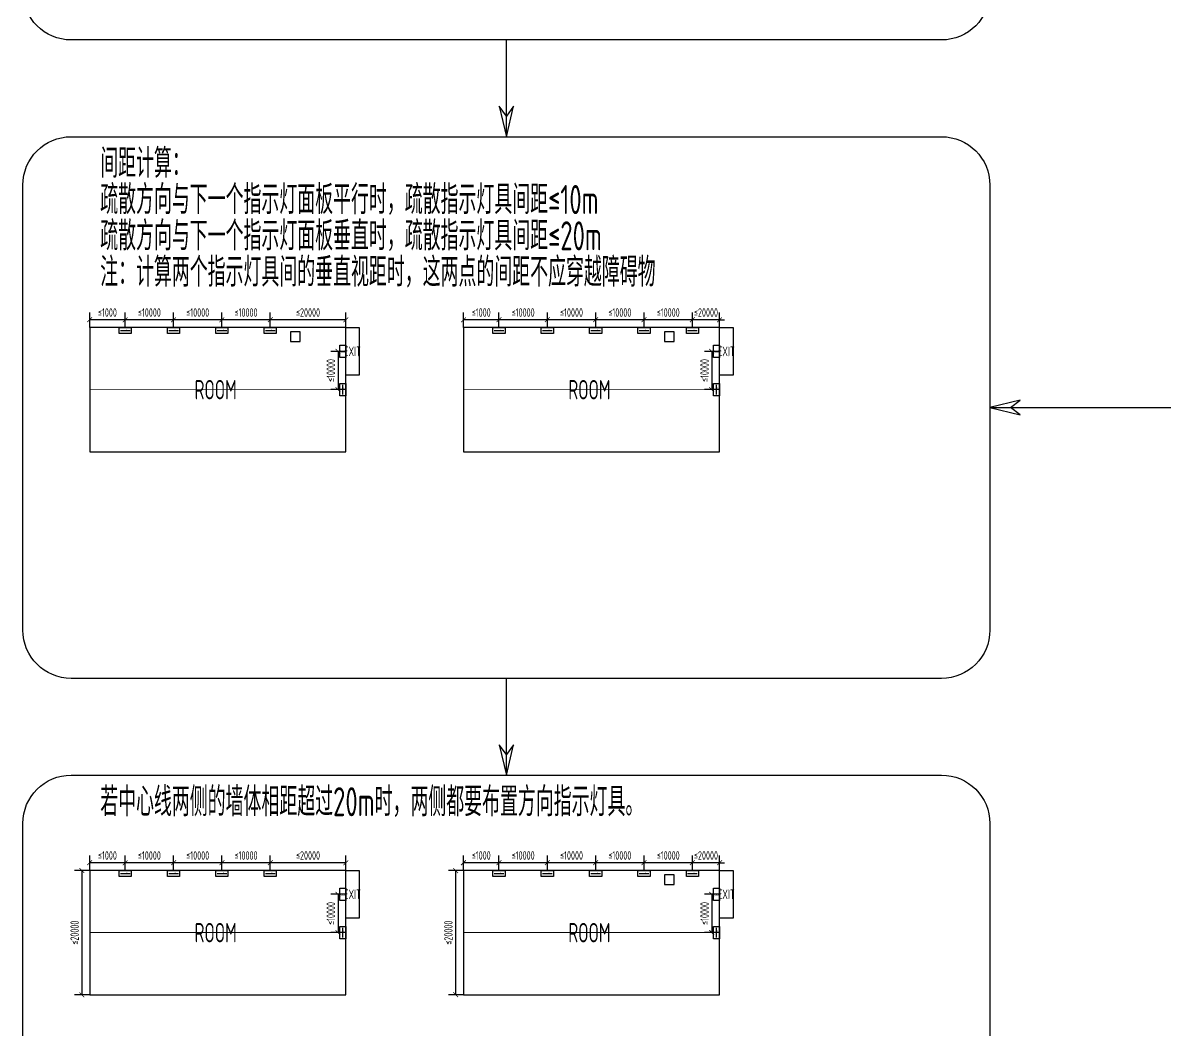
# Model space of a CAD drawing. Header units: millimetres. Extents: x -1582620 to 4754388, y -184455 to 3397362.
# Drawn here: x 2342128 to 2578378, y 1421742 to 1630009 of the extents above; entities that cross this region are included whole.
import ezdxf
from ezdxf.enums import TextEntityAlignment as Align

# ---------------------------------------------------------------- set-up
doc = ezdxf.new("R2010")
doc.units = ezdxf.units.MM
doc.header["$LTSCALE"] = 1000
doc.header["$MEASUREMENT"] = 0
for name, color, linetype in [('E-LITE-LITE', 3, 'Continuous'), ('E-UNIV-DIAG', 2, 'Continuous'), ('E-UNIV-EL', 140, 'Continuous'), ('E-UNIV-NOTE', 6, 'Continuous'), ('房间框线', 30, 'Continuous'), ('门窗框线', 114, 'Continuous'), ('预估主要疏散路径', 82, 'Continuous')]:
    doc.layers.add(name, color=color, linetype=linetype)
doc.layers.add('柱子', color=7, linetype='Continuous', plot=False)
doc.styles.add('TH-STYLE3', font='tssdeng.shx', dxfattribs={"width": 0.65, "bigfont": 'tssdchn.shx'})
doc.dimstyles.new('E-DIMA100', dxfattribs={"dimscale": 100, "dimtxt": 3.5, "dimasz": 2, "dimexe": 3, "dimexo": 0, "dimgap": 1.25, "dimtad": 1, "dimdec": 1, "dimrnd": 1, "dimdsep": 46, "dimtxsty": 'TH-STYLE3', "dimblk1": 'ARCHTICK', "dimblk2": 'ARCHTICK', "dimsah": 1, "dimcen": 0, "dimclrt": 6, "dimadec": 0, "dimazin": 0, "dimtfac": 1, "dimtdec": 1, "dimtix": 1, "dimtmove": 2, "dimatfit": 3, "dimldrblk": 'ARCHTICK', "dimfxl": 1, "dimtolj": 1, "dimarcsym": 0})

# ---------------------------------------------------------------- blocks, each defined once
blk = doc.blocks.new('E-BFEL100')
blk.add_lwpolyline([(-2.5, 1.25), (2.5, 1.25), (2.5, -1.25), (-2.5, -1.25)], close=True)
at = {"layer": 'E-UNIV-EL', "style": 'TH-STYLE3', "width": 0.7}
blk.add_attdef('T', text='', height=1.8, dxfattribs=at).set_placement((0, 0), align=Align.MIDDLE)
blk = doc.blocks.new('E-BFEL200')
blk.add_lwpolyline([(-2.5, 1.25), (2.5, 1.25), (2.5, -1.25), (-2.5, -1.25)], close=True)
at = {"layer": 'E-UNIV-EL'}
blk.add_line((-2, 0), (2, 0), dxfattribs=at)
blk.add_lwpolyline([(0.5, 0, 0.75, 0, 0), (2, 0, 0, 0, 0)], format="xyseb", dxfattribs=at)
blk = doc.blocks.new('_ARCHTICK')
at = {"color": 0, "linetype": 'ByBlock', "const_width": 0.15}
blk.add_lwpolyline([(-0.5, -0.5), (0.5, 0.5)], dxfattribs=at)
blk = doc.blocks.new('*D583')
at = {"layer": 'Defpoints', "color": 0, "transparency": 16777216}
for p in [(2363299, 1568621), (2363299, 1567009, 0), (2373299, 1567009)]:
    blk.add_point(p, dxfattribs=at)
at = {"layer": 'E-UNIV-NOTE', "color": 0, "lineweight": -2, "transparency": 16777216}
for p, q in [((2363299, 1567009), (2363299, 1570121)), ((2373299, 1567009), (2373299, 1570121)), ((2373299, 1568621), (2363299, 1568621))]:
    blk.add_line(p, q, dxfattribs=at)
at = {"layer": 'E-UNIV-NOTE', "color": 0, "lineweight": -2, "transparency": 16777216, "xscale": 1000, "yscale": 1000, "zscale": 1000, "rotation": 180}
blk.add_blockref('_ARCHTICK', (2363299, 1568621), dxfattribs=at)
at = {"layer": 'E-UNIV-NOTE', "color": 0, "lineweight": -2, "transparency": 16777216, "xscale": 1000, "yscale": 1000, "zscale": 1000}
blk.add_blockref('_ARCHTICK', (2373299, 1568621), dxfattribs=at)
at = {"layer": 'E-UNIV-NOTE', "color": 6, "transparency": 16777216, "insert": (2368299, 1570121), "char_height": 1750, "attachment_point": 5, "style": 'TH-STYLE3'}
blk.add_mtext('\\A1;≤10000', dxfattribs=at)
blk = doc.blocks.new('*D584')
at = {"layer": 'Defpoints', "color": 0, "transparency": 16777216}
for p in [(2373299, 1568621), (2373299, 1567009, 0), (2383299, 1567009)]:
    blk.add_point(p, dxfattribs=at)
at = {"layer": 'E-UNIV-NOTE', "color": 0, "lineweight": -2, "transparency": 16777216}
for p, q in [((2373299, 1567009), (2373299, 1570121)), ((2383299, 1567009), (2383299, 1570121)), ((2383299, 1568621), (2373299, 1568621))]:
    blk.add_line(p, q, dxfattribs=at)
at = {"layer": 'E-UNIV-NOTE', "color": 0, "lineweight": -2, "transparency": 16777216, "xscale": 1000, "yscale": 1000, "zscale": 1000, "rotation": 180}
blk.add_blockref('_ARCHTICK', (2373299, 1568621), dxfattribs=at)
at = {"layer": 'E-UNIV-NOTE', "color": 0, "lineweight": -2, "transparency": 16777216, "xscale": 1000, "yscale": 1000, "zscale": 1000}
blk.add_blockref('_ARCHTICK', (2383299, 1568621), dxfattribs=at)
at = {"layer": 'E-UNIV-NOTE', "color": 6, "transparency": 16777216, "insert": (2378299, 1570121), "char_height": 1750, "attachment_point": 5, "style": 'TH-STYLE3'}
blk.add_mtext('\\A1;≤10000', dxfattribs=at)
blk = doc.blocks.new('*D585')
at = {"layer": 'Defpoints', "color": 0, "transparency": 16777216}
for p in [(2383299, 1568621), (2383299, 1567009, 0), (2393299, 1567009)]:
    blk.add_point(p, dxfattribs=at)
at = {"layer": 'E-UNIV-NOTE', "color": 0, "lineweight": -2, "transparency": 16777216}
for p, q in [((2383299, 1567009), (2383299, 1570121)), ((2393299, 1567009), (2393299, 1570121)), ((2393299, 1568621), (2383299, 1568621))]:
    blk.add_line(p, q, dxfattribs=at)
at = {"layer": 'E-UNIV-NOTE', "color": 0, "lineweight": -2, "transparency": 16777216, "xscale": 1000, "yscale": 1000, "zscale": 1000, "rotation": 180}
blk.add_blockref('_ARCHTICK', (2383299, 1568621), dxfattribs=at)
at = {"layer": 'E-UNIV-NOTE', "color": 0, "lineweight": -2, "transparency": 16777216, "xscale": 1000, "yscale": 1000, "zscale": 1000}
blk.add_blockref('_ARCHTICK', (2393299, 1568621), dxfattribs=at)
at = {"layer": 'E-UNIV-NOTE', "color": 6, "transparency": 16777216, "insert": (2388299, 1570121), "char_height": 1750, "attachment_point": 5, "style": 'TH-STYLE3'}
blk.add_mtext('\\A1;≤10000', dxfattribs=at)
blk = doc.blocks.new('*D586')
at = {"layer": 'Defpoints', "color": 0, "transparency": 16777216}
for p in [(2408924, 1562088), (2407312, 1554168), (2408924, 1554168)]:
    blk.add_point(p, dxfattribs=at)
at = {"layer": 'E-UNIV-NOTE', "color": 0, "lineweight": -2, "transparency": 16777216}
for p, q in [((2408924, 1562088), (2405812, 1562088)), ((2407312, 1562088), (2407312, 1554168)), ((2408924, 1554168), (2405812, 1554168))]:
    blk.add_line(p, q, dxfattribs=at)
at = {"layer": 'E-UNIV-NOTE', "color": 0, "lineweight": -2, "transparency": 16777216, "xscale": 1000, "yscale": 1000, "zscale": 1000}
for p, rotation in [((2407312, 1562088), 90), ((2407312, 1554168), 270)]:
    blk.add_blockref('_ARCHTICK', p, dxfattribs=dict(at, rotation=rotation))
at = {"layer": 'E-UNIV-NOTE', "color": 6, "transparency": 16777216, "insert": (2405812, 1558128), "char_height": 1750, "attachment_point": 5, "rotation": 90, "style": 'TH-STYLE3'}
blk.add_mtext('\\A1;≤10000', dxfattribs=at)
blk = doc.blocks.new('*D582')
at = {"layer": 'Defpoints', "color": 0, "transparency": 16777216}
for p in [(2355949, 1568621), (2355949, 1567009), (2363299, 1567009)]:
    blk.add_point(p, dxfattribs=at)
at = {"layer": 'E-UNIV-NOTE', "color": 0, "lineweight": -2, "transparency": 16777216}
for p, q in [((2355949, 1567009), (2355949, 1570121)), ((2363299, 1567009), (2363299, 1570121)), ((2363299, 1568621), (2355949, 1568621))]:
    blk.add_line(p, q, dxfattribs=at)
at = {"layer": 'E-UNIV-NOTE', "color": 0, "lineweight": -2, "transparency": 16777216, "xscale": 1000, "yscale": 1000, "zscale": 1000, "rotation": 180}
blk.add_blockref('_ARCHTICK', (2355949, 1568621), dxfattribs=at)
at = {"layer": 'E-UNIV-NOTE', "color": 0, "lineweight": -2, "transparency": 16777216, "xscale": 1000, "yscale": 1000, "zscale": 1000}
blk.add_blockref('_ARCHTICK', (2363299, 1568621), dxfattribs=at)
at = {"layer": 'E-UNIV-NOTE', "color": 6, "transparency": 16777216, "insert": (2359624, 1570121), "char_height": 1750, "attachment_point": 5, "style": 'TH-STYLE3'}
blk.add_mtext('\\A1;≤1000', dxfattribs=at)
blk = doc.blocks.new('*D587')
at = {"layer": 'Defpoints', "color": 0, "transparency": 16777216}
for p in [(2440602, 1568621), (2440602, 1567009, 0), (2450602, 1567009)]:
    blk.add_point(p, dxfattribs=at)
at = {"layer": 'E-UNIV-NOTE', "color": 0, "lineweight": -2, "transparency": 16777216}
for p, q in [((2440602, 1567009), (2440602, 1570121)), ((2450602, 1567009), (2450602, 1570121)), ((2450602, 1568621), (2440602, 1568621))]:
    blk.add_line(p, q, dxfattribs=at)
at = {"layer": 'E-UNIV-NOTE', "color": 0, "lineweight": -2, "transparency": 16777216, "xscale": 1000, "yscale": 1000, "zscale": 1000, "rotation": 180}
blk.add_blockref('_ARCHTICK', (2440602, 1568621), dxfattribs=at)
at = {"layer": 'E-UNIV-NOTE', "color": 0, "lineweight": -2, "transparency": 16777216, "xscale": 1000, "yscale": 1000, "zscale": 1000}
blk.add_blockref('_ARCHTICK', (2450602, 1568621), dxfattribs=at)
at = {"layer": 'E-UNIV-NOTE', "color": 6, "transparency": 16777216, "insert": (2445602, 1570121), "char_height": 1750, "attachment_point": 5, "style": 'TH-STYLE3'}
blk.add_mtext('\\A1;≤10000', dxfattribs=at)
blk = doc.blocks.new('*D588')
at = {"layer": 'Defpoints', "color": 0, "transparency": 16777216}
for p in [(2450602, 1568621), (2450602, 1567009, 0), (2460602, 1567009)]:
    blk.add_point(p, dxfattribs=at)
at = {"layer": 'E-UNIV-NOTE', "color": 0, "lineweight": -2, "transparency": 16777216}
for p, q in [((2450602, 1567009), (2450602, 1570121)), ((2460602, 1567009), (2460602, 1570121)), ((2460602, 1568621), (2450602, 1568621))]:
    blk.add_line(p, q, dxfattribs=at)
at = {"layer": 'E-UNIV-NOTE', "color": 0, "lineweight": -2, "transparency": 16777216, "xscale": 1000, "yscale": 1000, "zscale": 1000, "rotation": 180}
blk.add_blockref('_ARCHTICK', (2450602, 1568621), dxfattribs=at)
at = {"layer": 'E-UNIV-NOTE', "color": 0, "lineweight": -2, "transparency": 16777216, "xscale": 1000, "yscale": 1000, "zscale": 1000}
blk.add_blockref('_ARCHTICK', (2460602, 1568621), dxfattribs=at)
at = {"layer": 'E-UNIV-NOTE', "color": 6, "transparency": 16777216, "insert": (2455602, 1570121), "char_height": 1750, "attachment_point": 5, "style": 'TH-STYLE3'}
blk.add_mtext('\\A1;≤10000', dxfattribs=at)
blk = doc.blocks.new('*D589')
at = {"layer": 'Defpoints', "color": 0, "transparency": 16777216}
for p in [(2460602, 1568621), (2460602, 1567009, 0), (2470602, 1567009)]:
    blk.add_point(p, dxfattribs=at)
at = {"layer": 'E-UNIV-NOTE', "color": 0, "lineweight": -2, "transparency": 16777216}
for p, q in [((2460602, 1567009), (2460602, 1570121)), ((2470602, 1567009), (2470602, 1570121)), ((2470602, 1568621), (2460602, 1568621))]:
    blk.add_line(p, q, dxfattribs=at)
at = {"layer": 'E-UNIV-NOTE', "color": 0, "lineweight": -2, "transparency": 16777216, "xscale": 1000, "yscale": 1000, "zscale": 1000, "rotation": 180}
blk.add_blockref('_ARCHTICK', (2460602, 1568621), dxfattribs=at)
at = {"layer": 'E-UNIV-NOTE', "color": 0, "lineweight": -2, "transparency": 16777216, "xscale": 1000, "yscale": 1000, "zscale": 1000}
blk.add_blockref('_ARCHTICK', (2470602, 1568621), dxfattribs=at)
at = {"layer": 'E-UNIV-NOTE', "color": 6, "transparency": 16777216, "insert": (2465602, 1570121), "char_height": 1750, "attachment_point": 5, "style": 'TH-STYLE3'}
blk.add_mtext('\\A1;≤10000', dxfattribs=at)
blk = doc.blocks.new('*D590')
at = {"layer": 'Defpoints', "color": 0, "transparency": 16777216}
for p in [(2486227, 1562088), (2484615, 1554168), (2486227, 1554168)]:
    blk.add_point(p, dxfattribs=at)
at = {"layer": 'E-UNIV-NOTE', "color": 0, "lineweight": -2, "transparency": 16777216}
for p, q in [((2486227, 1562088), (2483115, 1562088)), ((2484615, 1562088), (2484615, 1554168)), ((2486227, 1554168), (2483115, 1554168))]:
    blk.add_line(p, q, dxfattribs=at)
at = {"layer": 'E-UNIV-NOTE', "color": 0, "lineweight": -2, "transparency": 16777216, "xscale": 1000, "yscale": 1000, "zscale": 1000}
for p, rotation in [((2484615, 1562088), 90), ((2484615, 1554168), 270)]:
    blk.add_blockref('_ARCHTICK', p, dxfattribs=dict(at, rotation=rotation))
at = {"layer": 'E-UNIV-NOTE', "color": 6, "transparency": 16777216, "insert": (2483115, 1558128), "char_height": 1750, "attachment_point": 5, "rotation": 90, "style": 'TH-STYLE3'}
blk.add_mtext('\\A1;≤10000', dxfattribs=at)
blk = doc.blocks.new('*D591')
at = {"layer": 'Defpoints', "color": 0, "transparency": 16777216}
for p in [(2433251, 1568621), (2433251, 1567009), (2440602, 1567009)]:
    blk.add_point(p, dxfattribs=at)
at = {"layer": 'E-UNIV-NOTE', "color": 0, "lineweight": -2, "transparency": 16777216}
for p, q in [((2433251, 1567009), (2433251, 1570121)), ((2440602, 1567009), (2440602, 1570121)), ((2440602, 1568621), (2433251, 1568621))]:
    blk.add_line(p, q, dxfattribs=at)
at = {"layer": 'E-UNIV-NOTE', "color": 0, "lineweight": -2, "transparency": 16777216, "xscale": 1000, "yscale": 1000, "zscale": 1000, "rotation": 180}
blk.add_blockref('_ARCHTICK', (2433251, 1568621), dxfattribs=at)
at = {"layer": 'E-UNIV-NOTE', "color": 0, "lineweight": -2, "transparency": 16777216, "xscale": 1000, "yscale": 1000, "zscale": 1000}
blk.add_blockref('_ARCHTICK', (2440602, 1568621), dxfattribs=at)
at = {"layer": 'E-UNIV-NOTE', "color": 6, "transparency": 16777216, "insert": (2436926, 1570121), "char_height": 1750, "attachment_point": 5, "style": 'TH-STYLE3'}
blk.add_mtext('\\A1;≤1000', dxfattribs=at)
blk = doc.blocks.new('*D592')
at = {"layer": 'Defpoints', "color": 0, "transparency": 16777216}
for p in [(2470602, 1568621), (2470602, 1567009, 0), (2480602, 1567009)]:
    blk.add_point(p, dxfattribs=at)
at = {"layer": 'E-UNIV-NOTE', "color": 0, "lineweight": -2, "transparency": 16777216}
for p, q in [((2470602, 1567009), (2470602, 1570121)), ((2480602, 1567009), (2480602, 1570121)), ((2480602, 1568621), (2470602, 1568621))]:
    blk.add_line(p, q, dxfattribs=at)
at = {"layer": 'E-UNIV-NOTE', "color": 0, "lineweight": -2, "transparency": 16777216, "xscale": 1000, "yscale": 1000, "zscale": 1000, "rotation": 180}
blk.add_blockref('_ARCHTICK', (2470602, 1568621), dxfattribs=at)
at = {"layer": 'E-UNIV-NOTE', "color": 0, "lineweight": -2, "transparency": 16777216, "xscale": 1000, "yscale": 1000, "zscale": 1000}
blk.add_blockref('_ARCHTICK', (2480602, 1568621), dxfattribs=at)
at = {"layer": 'E-UNIV-NOTE', "color": 6, "transparency": 16777216, "insert": (2475602, 1570121), "char_height": 1750, "attachment_point": 5, "style": 'TH-STYLE3'}
blk.add_mtext('\\A1;≤10000', dxfattribs=at)
blk = doc.blocks.new('*D593')
at = {"layer": 'Defpoints', "color": 0, "transparency": 16777216}
for p in [(2480602, 1568621), (2480602, 1567009, 0), (2486227, 1562088)]:
    blk.add_point(p, dxfattribs=at)
at = {"layer": 'E-UNIV-NOTE', "color": 0, "lineweight": -2, "transparency": 16777216}
for p, q in [((2480602, 1567009), (2480602, 1570121)), ((2486227, 1562088), (2486227, 1570121)), ((2480602, 1568621), (2479602, 1568621)), ((2486227, 1568621), (2480602, 1568621)), ((2486227, 1568621), (2487227, 1568621))]:
    blk.add_line(p, q, dxfattribs=at)
at = {"layer": 'E-UNIV-NOTE', "color": 0, "lineweight": -2, "transparency": 16777216, "xscale": 1000, "yscale": 1000, "zscale": 1000}
blk.add_blockref('_ARCHTICK', (2480602, 1568621), dxfattribs=at)
at = {"layer": 'E-UNIV-NOTE', "color": 0, "lineweight": -2, "transparency": 16777216, "xscale": 1000, "yscale": 1000, "zscale": 1000, "rotation": 180}
blk.add_blockref('_ARCHTICK', (2486227, 1568621), dxfattribs=at)
at = {"layer": 'E-UNIV-NOTE', "color": 6, "transparency": 16777216, "insert": (2483414, 1570121), "char_height": 1750, "attachment_point": 5, "style": 'TH-STYLE3'}
blk.add_mtext('\\A1;≤20000', dxfattribs=at)
blk = doc.blocks.new('*D594')
at = {"layer": 'Defpoints', "color": 0, "transparency": 16777216}
for p in [(2393299, 1568621), (2393299, 1567009, 0), (2408924, 1562088)]:
    blk.add_point(p, dxfattribs=at)
at = {"layer": 'E-UNIV-NOTE', "color": 0, "lineweight": -2, "transparency": 16777216}
for p, q in [((2393299, 1567009), (2393299, 1570121)), ((2408924, 1562088), (2408924, 1570121)), ((2408924, 1568621), (2393299, 1568621))]:
    blk.add_line(p, q, dxfattribs=at)
at = {"layer": 'E-UNIV-NOTE', "color": 0, "lineweight": -2, "transparency": 16777216, "xscale": 1000, "yscale": 1000, "zscale": 1000, "rotation": 180}
blk.add_blockref('_ARCHTICK', (2393299, 1568621), dxfattribs=at)
at = {"layer": 'E-UNIV-NOTE', "color": 0, "lineweight": -2, "transparency": 16777216, "xscale": 1000, "yscale": 1000, "zscale": 1000}
blk.add_blockref('_ARCHTICK', (2408924, 1568621), dxfattribs=at)
at = {"layer": 'E-UNIV-NOTE', "color": 6, "transparency": 16777216, "insert": (2401112, 1570121), "char_height": 1750, "attachment_point": 5, "style": 'TH-STYLE3'}
blk.add_mtext('\\A1;≤20000', dxfattribs=at)
blk = doc.blocks.new('*D606')
at = {"layer": 'Defpoints', "color": 0, "transparency": 16777216}
for p in [(2363299, 1456359), (2363299, 1454746, 0), (2373299, 1454746)]:
    blk.add_point(p, dxfattribs=at)
at = {"layer": 'E-UNIV-NOTE', "color": 0, "lineweight": -2, "transparency": 16777216}
for p, q in [((2363299, 1454746), (2363299, 1457859)), ((2373299, 1454746), (2373299, 1457859)), ((2373299, 1456359), (2363299, 1456359))]:
    blk.add_line(p, q, dxfattribs=at)
at = {"layer": 'E-UNIV-NOTE', "color": 0, "lineweight": -2, "transparency": 16777216, "xscale": 1000, "yscale": 1000, "zscale": 1000, "rotation": 180}
blk.add_blockref('_ARCHTICK', (2363299, 1456359), dxfattribs=at)
at = {"layer": 'E-UNIV-NOTE', "color": 0, "lineweight": -2, "transparency": 16777216, "xscale": 1000, "yscale": 1000, "zscale": 1000}
blk.add_blockref('_ARCHTICK', (2373299, 1456359), dxfattribs=at)
at = {"layer": 'E-UNIV-NOTE', "color": 6, "transparency": 16777216, "insert": (2368299, 1457859), "char_height": 1750, "attachment_point": 5, "style": 'TH-STYLE3'}
blk.add_mtext('\\A1;≤10000', dxfattribs=at)
blk = doc.blocks.new('*D607')
at = {"layer": 'Defpoints', "color": 0, "transparency": 16777216}
for p in [(2373299, 1456359), (2373299, 1454746, 0), (2383299, 1454746)]:
    blk.add_point(p, dxfattribs=at)
at = {"layer": 'E-UNIV-NOTE', "color": 0, "lineweight": -2, "transparency": 16777216}
for p, q in [((2373299, 1454746), (2373299, 1457859)), ((2383299, 1454746), (2383299, 1457859)), ((2383299, 1456359), (2373299, 1456359))]:
    blk.add_line(p, q, dxfattribs=at)
at = {"layer": 'E-UNIV-NOTE', "color": 0, "lineweight": -2, "transparency": 16777216, "xscale": 1000, "yscale": 1000, "zscale": 1000, "rotation": 180}
blk.add_blockref('_ARCHTICK', (2373299, 1456359), dxfattribs=at)
at = {"layer": 'E-UNIV-NOTE', "color": 0, "lineweight": -2, "transparency": 16777216, "xscale": 1000, "yscale": 1000, "zscale": 1000}
blk.add_blockref('_ARCHTICK', (2383299, 1456359), dxfattribs=at)
at = {"layer": 'E-UNIV-NOTE', "color": 6, "transparency": 16777216, "insert": (2378299, 1457859), "char_height": 1750, "attachment_point": 5, "style": 'TH-STYLE3'}
blk.add_mtext('\\A1;≤10000', dxfattribs=at)
blk = doc.blocks.new('*D608')
at = {"layer": 'Defpoints', "color": 0, "transparency": 16777216}
for p in [(2383299, 1456359), (2383299, 1454746, 0), (2393299, 1454746)]:
    blk.add_point(p, dxfattribs=at)
at = {"layer": 'E-UNIV-NOTE', "color": 0, "lineweight": -2, "transparency": 16777216}
for p, q in [((2383299, 1454746), (2383299, 1457859)), ((2393299, 1454746), (2393299, 1457859)), ((2393299, 1456359), (2383299, 1456359))]:
    blk.add_line(p, q, dxfattribs=at)
at = {"layer": 'E-UNIV-NOTE', "color": 0, "lineweight": -2, "transparency": 16777216, "xscale": 1000, "yscale": 1000, "zscale": 1000, "rotation": 180}
blk.add_blockref('_ARCHTICK', (2383299, 1456359), dxfattribs=at)
at = {"layer": 'E-UNIV-NOTE', "color": 0, "lineweight": -2, "transparency": 16777216, "xscale": 1000, "yscale": 1000, "zscale": 1000}
blk.add_blockref('_ARCHTICK', (2393299, 1456359), dxfattribs=at)
at = {"layer": 'E-UNIV-NOTE', "color": 6, "transparency": 16777216, "insert": (2388299, 1457859), "char_height": 1750, "attachment_point": 5, "style": 'TH-STYLE3'}
blk.add_mtext('\\A1;≤10000', dxfattribs=at)
blk = doc.blocks.new('*D609')
at = {"layer": 'Defpoints', "color": 0, "transparency": 16777216}
for p in [(2408924, 1449826), (2407312, 1441905), (2408924, 1441905)]:
    blk.add_point(p, dxfattribs=at)
at = {"layer": 'E-UNIV-NOTE', "color": 0, "lineweight": -2, "transparency": 16777216}
for p, q in [((2408924, 1449826), (2405812, 1449826)), ((2407312, 1449826), (2407312, 1441905)), ((2408924, 1441905), (2405812, 1441905))]:
    blk.add_line(p, q, dxfattribs=at)
at = {"layer": 'E-UNIV-NOTE', "color": 0, "lineweight": -2, "transparency": 16777216, "xscale": 1000, "yscale": 1000, "zscale": 1000}
for p, rotation in [((2407312, 1449826), 90), ((2407312, 1441905), 270)]:
    blk.add_blockref('_ARCHTICK', p, dxfattribs=dict(at, rotation=rotation))
at = {"layer": 'E-UNIV-NOTE', "color": 6, "transparency": 16777216, "insert": (2405812, 1445865), "char_height": 1750, "attachment_point": 5, "rotation": 90, "style": 'TH-STYLE3'}
blk.add_mtext('\\A1;≤10000', dxfattribs=at)
blk = doc.blocks.new('*D610')
at = {"layer": 'Defpoints', "color": 0, "transparency": 16777216}
for p in [(2355949, 1456359), (2355949, 1454746), (2363299, 1454746)]:
    blk.add_point(p, dxfattribs=at)
at = {"layer": 'E-UNIV-NOTE', "color": 0, "lineweight": -2, "transparency": 16777216}
for p, q in [((2355949, 1454746), (2355949, 1457859)), ((2363299, 1454746), (2363299, 1457859)), ((2363299, 1456359), (2355949, 1456359))]:
    blk.add_line(p, q, dxfattribs=at)
at = {"layer": 'E-UNIV-NOTE', "color": 0, "lineweight": -2, "transparency": 16777216, "xscale": 1000, "yscale": 1000, "zscale": 1000, "rotation": 180}
blk.add_blockref('_ARCHTICK', (2355949, 1456359), dxfattribs=at)
at = {"layer": 'E-UNIV-NOTE', "color": 0, "lineweight": -2, "transparency": 16777216, "xscale": 1000, "yscale": 1000, "zscale": 1000}
blk.add_blockref('_ARCHTICK', (2363299, 1456359), dxfattribs=at)
at = {"layer": 'E-UNIV-NOTE', "color": 6, "transparency": 16777216, "insert": (2359624, 1457859), "char_height": 1750, "attachment_point": 5, "style": 'TH-STYLE3'}
blk.add_mtext('\\A1;≤1000', dxfattribs=at)
blk = doc.blocks.new('*D599')
at = {"layer": 'Defpoints', "color": 0, "transparency": 16777216}
for p in [(2440602, 1456359), (2440602, 1454746, 0), (2450602, 1454746)]:
    blk.add_point(p, dxfattribs=at)
at = {"layer": 'E-UNIV-NOTE', "color": 0, "lineweight": -2, "transparency": 16777216}
for p, q in [((2440602, 1454746), (2440602, 1457859)), ((2450602, 1454746), (2450602, 1457859)), ((2450602, 1456359), (2440602, 1456359))]:
    blk.add_line(p, q, dxfattribs=at)
at = {"layer": 'E-UNIV-NOTE', "color": 0, "lineweight": -2, "transparency": 16777216, "xscale": 1000, "yscale": 1000, "zscale": 1000, "rotation": 180}
blk.add_blockref('_ARCHTICK', (2440602, 1456359), dxfattribs=at)
at = {"layer": 'E-UNIV-NOTE', "color": 0, "lineweight": -2, "transparency": 16777216, "xscale": 1000, "yscale": 1000, "zscale": 1000}
blk.add_blockref('_ARCHTICK', (2450602, 1456359), dxfattribs=at)
at = {"layer": 'E-UNIV-NOTE', "color": 6, "transparency": 16777216, "insert": (2445602, 1457859), "char_height": 1750, "attachment_point": 5, "style": 'TH-STYLE3'}
blk.add_mtext('\\A1;≤10000', dxfattribs=at)
blk = doc.blocks.new('*D600')
at = {"layer": 'Defpoints', "color": 0, "transparency": 16777216}
for p in [(2450602, 1456359), (2450602, 1454746, 0), (2460602, 1454746)]:
    blk.add_point(p, dxfattribs=at)
at = {"layer": 'E-UNIV-NOTE', "color": 0, "lineweight": -2, "transparency": 16777216}
for p, q in [((2450602, 1454746), (2450602, 1457859)), ((2460602, 1454746), (2460602, 1457859)), ((2460602, 1456359), (2450602, 1456359))]:
    blk.add_line(p, q, dxfattribs=at)
at = {"layer": 'E-UNIV-NOTE', "color": 0, "lineweight": -2, "transparency": 16777216, "xscale": 1000, "yscale": 1000, "zscale": 1000, "rotation": 180}
blk.add_blockref('_ARCHTICK', (2450602, 1456359), dxfattribs=at)
at = {"layer": 'E-UNIV-NOTE', "color": 0, "lineweight": -2, "transparency": 16777216, "xscale": 1000, "yscale": 1000, "zscale": 1000}
blk.add_blockref('_ARCHTICK', (2460602, 1456359), dxfattribs=at)
at = {"layer": 'E-UNIV-NOTE', "color": 6, "transparency": 16777216, "insert": (2455602, 1457859), "char_height": 1750, "attachment_point": 5, "style": 'TH-STYLE3'}
blk.add_mtext('\\A1;≤10000', dxfattribs=at)
blk = doc.blocks.new('*D601')
at = {"layer": 'Defpoints', "color": 0, "transparency": 16777216}
for p in [(2460602, 1456359), (2460602, 1454746, 0), (2470602, 1454746)]:
    blk.add_point(p, dxfattribs=at)
at = {"layer": 'E-UNIV-NOTE', "color": 0, "lineweight": -2, "transparency": 16777216}
for p, q in [((2460602, 1454746), (2460602, 1457859)), ((2470602, 1454746), (2470602, 1457859)), ((2470602, 1456359), (2460602, 1456359))]:
    blk.add_line(p, q, dxfattribs=at)
at = {"layer": 'E-UNIV-NOTE', "color": 0, "lineweight": -2, "transparency": 16777216, "xscale": 1000, "yscale": 1000, "zscale": 1000, "rotation": 180}
blk.add_blockref('_ARCHTICK', (2460602, 1456359), dxfattribs=at)
at = {"layer": 'E-UNIV-NOTE', "color": 0, "lineweight": -2, "transparency": 16777216, "xscale": 1000, "yscale": 1000, "zscale": 1000}
blk.add_blockref('_ARCHTICK', (2470602, 1456359), dxfattribs=at)
at = {"layer": 'E-UNIV-NOTE', "color": 6, "transparency": 16777216, "insert": (2465602, 1457859), "char_height": 1750, "attachment_point": 5, "style": 'TH-STYLE3'}
blk.add_mtext('\\A1;≤10000', dxfattribs=at)
blk = doc.blocks.new('*D602')
at = {"layer": 'Defpoints', "color": 0, "transparency": 16777216}
for p in [(2486227, 1449826), (2484615, 1441905), (2486227, 1441905)]:
    blk.add_point(p, dxfattribs=at)
at = {"layer": 'E-UNIV-NOTE', "color": 0, "lineweight": -2, "transparency": 16777216}
for p, q in [((2486227, 1449826), (2483115, 1449826)), ((2484615, 1449826), (2484615, 1441905)), ((2486227, 1441905), (2483115, 1441905))]:
    blk.add_line(p, q, dxfattribs=at)
at = {"layer": 'E-UNIV-NOTE', "color": 0, "lineweight": -2, "transparency": 16777216, "xscale": 1000, "yscale": 1000, "zscale": 1000}
for p, rotation in [((2484615, 1449826), 90), ((2484615, 1441905), 270)]:
    blk.add_blockref('_ARCHTICK', p, dxfattribs=dict(at, rotation=rotation))
at = {"layer": 'E-UNIV-NOTE', "color": 6, "transparency": 16777216, "insert": (2483115, 1445865), "char_height": 1750, "attachment_point": 5, "rotation": 90, "style": 'TH-STYLE3'}
blk.add_mtext('\\A1;≤10000', dxfattribs=at)
blk = doc.blocks.new('*D603')
at = {"layer": 'Defpoints', "color": 0, "transparency": 16777216}
for p in [(2433251, 1456359), (2433251, 1454746), (2440602, 1454746)]:
    blk.add_point(p, dxfattribs=at)
at = {"layer": 'E-UNIV-NOTE', "color": 0, "lineweight": -2, "transparency": 16777216}
for p, q in [((2433251, 1454746), (2433251, 1457859)), ((2440602, 1454746), (2440602, 1457859)), ((2440602, 1456359), (2433251, 1456359))]:
    blk.add_line(p, q, dxfattribs=at)
at = {"layer": 'E-UNIV-NOTE', "color": 0, "lineweight": -2, "transparency": 16777216, "xscale": 1000, "yscale": 1000, "zscale": 1000, "rotation": 180}
blk.add_blockref('_ARCHTICK', (2433251, 1456359), dxfattribs=at)
at = {"layer": 'E-UNIV-NOTE', "color": 0, "lineweight": -2, "transparency": 16777216, "xscale": 1000, "yscale": 1000, "zscale": 1000}
blk.add_blockref('_ARCHTICK', (2440602, 1456359), dxfattribs=at)
at = {"layer": 'E-UNIV-NOTE', "color": 6, "transparency": 16777216, "insert": (2436926, 1457859), "char_height": 1750, "attachment_point": 5, "style": 'TH-STYLE3'}
blk.add_mtext('\\A1;≤1000', dxfattribs=at)
blk = doc.blocks.new('*D604')
at = {"layer": 'Defpoints', "color": 0, "transparency": 16777216}
for p in [(2470602, 1456359), (2470602, 1454746, 0), (2480602, 1454746)]:
    blk.add_point(p, dxfattribs=at)
at = {"layer": 'E-UNIV-NOTE', "color": 0, "lineweight": -2, "transparency": 16777216}
for p, q in [((2470602, 1454746), (2470602, 1457859)), ((2480602, 1454746), (2480602, 1457859)), ((2480602, 1456359), (2470602, 1456359))]:
    blk.add_line(p, q, dxfattribs=at)
at = {"layer": 'E-UNIV-NOTE', "color": 0, "lineweight": -2, "transparency": 16777216, "xscale": 1000, "yscale": 1000, "zscale": 1000, "rotation": 180}
blk.add_blockref('_ARCHTICK', (2470602, 1456359), dxfattribs=at)
at = {"layer": 'E-UNIV-NOTE', "color": 0, "lineweight": -2, "transparency": 16777216, "xscale": 1000, "yscale": 1000, "zscale": 1000}
blk.add_blockref('_ARCHTICK', (2480602, 1456359), dxfattribs=at)
at = {"layer": 'E-UNIV-NOTE', "color": 6, "transparency": 16777216, "insert": (2475602, 1457859), "char_height": 1750, "attachment_point": 5, "style": 'TH-STYLE3'}
blk.add_mtext('\\A1;≤10000', dxfattribs=at)
blk = doc.blocks.new('*D605')
at = {"layer": 'Defpoints', "color": 0, "transparency": 16777216}
for p in [(2480602, 1456359), (2480602, 1454746, 0), (2486227, 1449826)]:
    blk.add_point(p, dxfattribs=at)
at = {"layer": 'E-UNIV-NOTE', "color": 0, "lineweight": -2, "transparency": 16777216}
for p, q in [((2480602, 1454746), (2480602, 1457859)), ((2486227, 1449826), (2486227, 1457859)), ((2480602, 1456359), (2479602, 1456359)), ((2486227, 1456359), (2480602, 1456359)), ((2486227, 1456359), (2487227, 1456359))]:
    blk.add_line(p, q, dxfattribs=at)
at = {"layer": 'E-UNIV-NOTE', "color": 0, "lineweight": -2, "transparency": 16777216, "xscale": 1000, "yscale": 1000, "zscale": 1000}
blk.add_blockref('_ARCHTICK', (2480602, 1456359), dxfattribs=at)
at = {"layer": 'E-UNIV-NOTE', "color": 0, "lineweight": -2, "transparency": 16777216, "xscale": 1000, "yscale": 1000, "zscale": 1000, "rotation": 180}
blk.add_blockref('_ARCHTICK', (2486227, 1456359), dxfattribs=at)
at = {"layer": 'E-UNIV-NOTE', "color": 6, "transparency": 16777216, "insert": (2483414, 1457859), "char_height": 1750, "attachment_point": 5, "style": 'TH-STYLE3'}
blk.add_mtext('\\A1;≤20000', dxfattribs=at)
blk = doc.blocks.new('*D598')
at = {"layer": 'Defpoints', "color": 0, "transparency": 16777216}
for p in [(2393299, 1456359), (2393299, 1454746, 0), (2408924, 1449826)]:
    blk.add_point(p, dxfattribs=at)
at = {"layer": 'E-UNIV-NOTE', "color": 0, "lineweight": -2, "transparency": 16777216}
for p, q in [((2393299, 1454746), (2393299, 1457859)), ((2408924, 1449826), (2408924, 1457859)), ((2408924, 1456359), (2393299, 1456359))]:
    blk.add_line(p, q, dxfattribs=at)
at = {"layer": 'E-UNIV-NOTE', "color": 0, "lineweight": -2, "transparency": 16777216, "xscale": 1000, "yscale": 1000, "zscale": 1000, "rotation": 180}
blk.add_blockref('_ARCHTICK', (2393299, 1456359), dxfattribs=at)
at = {"layer": 'E-UNIV-NOTE', "color": 0, "lineweight": -2, "transparency": 16777216, "xscale": 1000, "yscale": 1000, "zscale": 1000}
blk.add_blockref('_ARCHTICK', (2408924, 1456359), dxfattribs=at)
at = {"layer": 'E-UNIV-NOTE', "color": 6, "transparency": 16777216, "insert": (2401112, 1457859), "char_height": 1750, "attachment_point": 5, "style": 'TH-STYLE3'}
blk.add_mtext('\\A1;≤20000', dxfattribs=at)
blk = doc.blocks.new('*D624')
at = {"layer": 'Defpoints', "color": 0, "transparency": 16777216}
for p in [(2355949, 1454746), (2354337, 1429064), (2355949, 1429064)]:
    blk.add_point(p, dxfattribs=at)
at = {"layer": 'E-UNIV-NOTE', "color": 0, "lineweight": -2, "transparency": 16777216}
for p, q in [((2355949, 1454746), (2352837, 1454746)), ((2354337, 1454746), (2354337, 1429064)), ((2355949, 1429064), (2352837, 1429064))]:
    blk.add_line(p, q, dxfattribs=at)
at = {"layer": 'E-UNIV-NOTE', "color": 0, "lineweight": -2, "transparency": 16777216, "xscale": 1000, "yscale": 1000, "zscale": 1000}
for p, rotation in [((2354337, 1454746), 90), ((2354337, 1429064), 270)]:
    blk.add_blockref('_ARCHTICK', p, dxfattribs=dict(at, rotation=rotation))
at = {"layer": 'E-UNIV-NOTE', "color": 6, "transparency": 16777216, "insert": (2352837, 1441905), "char_height": 1750, "attachment_point": 5, "rotation": 90, "style": 'TH-STYLE3'}
blk.add_mtext('\\A1;≤20000', dxfattribs=at)
blk = doc.blocks.new('*D625')
at = {"layer": 'Defpoints', "color": 0, "transparency": 16777216}
for p in [(2433251, 1454746), (2431639, 1429064), (2433251, 1429064)]:
    blk.add_point(p, dxfattribs=at)
at = {"layer": 'E-UNIV-NOTE', "color": 0, "lineweight": -2, "transparency": 16777216}
for p, q in [((2433251, 1454746), (2430139, 1454746)), ((2431639, 1454746), (2431639, 1429064)), ((2433251, 1429064), (2430139, 1429064))]:
    blk.add_line(p, q, dxfattribs=at)
at = {"layer": 'E-UNIV-NOTE', "color": 0, "lineweight": -2, "transparency": 16777216, "xscale": 1000, "yscale": 1000, "zscale": 1000}
for p, rotation in [((2431639, 1454746), 90), ((2431639, 1429064), 270)]:
    blk.add_blockref('_ARCHTICK', p, dxfattribs=dict(at, rotation=rotation))
at = {"layer": 'E-UNIV-NOTE', "color": 6, "transparency": 16777216, "insert": (2430139, 1441905), "char_height": 1750, "attachment_point": 5, "rotation": 90, "style": 'TH-STYLE3'}
blk.add_mtext('\\A1;≤20000', dxfattribs=at)

msp = doc.modelspace()

# ---------------------------------------------------------------- linework, layer by layer
at = {"layer": 'E-UNIV-DIAG', "elevation": 0}
for points in [[(2532127.73, 1626473.75), (2352127.73, 1626473.75, -0.414213562), (2342127.73, 1636473.75), (2342127.73, 1728473.75, -0.414213562), (2352127.73, 1738473.75), (2532127.73, 1738473.75, -0.414213562), (2542127.73, 1728473.75), (2542127.73, 1636473.75, -0.414213562)], [(2532127.73, 1494473.75), (2352127.73, 1494473.75, -0.414213562), (2342127.73, 1504473.75), (2342127.73, 1596473.75, -0.414213562), (2352127.73, 1606473.75), (2532127.73, 1606473.75, -0.414213562), (2542127.73, 1596473.75), (2542127.73, 1504473.75, -0.414213562)], [(2532127.73, 1362473.75), (2352127.73, 1362473.75, -0.414213562), (2342127.73, 1372473.75), (2342127.73, 1464473.75, -0.414213562), (2352127.73, 1474473.75), (2532127.73, 1474473.75, -0.414213562), (2542127.73, 1464473.75), (2542127.73, 1372473.75, -0.414213562)]]:
    msp.add_lwpolyline(points, format="xyb", close=True, dxfattribs=at)
for points in [[(2442127.73, 1606473.75), (2442127.73, 1626473.75)], [(2442127.73, 1606473.75), (2443627.73, 1612749.99), (2442127.73, 1610749.99), (2440627.73, 1612749.99), (2442127.73, 1606473.75)], [(2542127.73, 1550473.75), (2548403.97, 1548973.75), (2546403.97, 1550473.75), (2548403.97, 1551973.75), (2542127.73, 1550473.75)], [(2442127.73, 1474473.75), (2442127.73, 1494473.75)], [(2442127.73, 1474473.75), (2443627.73, 1480749.99), (2442127.73, 1478749.99), (2440627.73, 1480749.99), (2442127.73, 1474473.75)]]:
    msp.add_lwpolyline(points, dxfattribs=at)
msp.add_lwpolyline([(2542127.73, 1550473.75), (2704627.73, 1550473.75, 0.414213562), (2714627.73, 1560473.75), (2714627.73, 1626473.75)], format="xyb", dxfattribs=at)
at = {"layer": '房间框线', "elevation": 0}
for points in [[(2408924.4, 1567009.02), (2355948.64, 1567009.02), (2355948.64, 1541326.36), (2408924.4, 1541326.36)], [(2486226.79, 1567009.02), (2433251.04, 1567009.02), (2433251.04, 1541326.36), (2486226.79, 1541326.36)], [(2408924.4, 1454746.41), (2355948.64, 1454746.41), (2355948.64, 1429063.75), (2408924.4, 1429063.75)], [(2486226.79, 1454746.41), (2433251.04, 1454746.41), (2433251.04, 1429063.75), (2486226.79, 1429063.75)]]:
    msp.add_lwpolyline(points, close=True, dxfattribs=at)
at = {"layer": '柱子'}
for points in [[(2397516.89, 1564133.75), (2399516.89, 1564133.75), (2399516.89, 1566133.75), (2397516.89, 1566133.75)], [(2474819.29, 1564133.75), (2476819.29, 1564133.75), (2476819.29, 1566133.75), (2474819.29, 1566133.75)], [(2474819.29, 1451871.14), (2476819.29, 1451871.14), (2476819.29, 1453871.14), (2474819.29, 1453871.14)]]:
    msp.add_lwpolyline(points, close=True, dxfattribs=at)
at = {"layer": '门窗框线', "elevation": 0}
for points in [[(2408924.4, 1567009.02), (2411703.78, 1567009.02), (2411703.78, 1557167.69), (2408924.4, 1557167.69)], [(2486226.79, 1567009.02), (2489006.17, 1567009.02), (2489006.17, 1557167.69), (2486226.79, 1557167.69)], [(2408924.4, 1454746.41), (2411703.78, 1454746.41), (2411703.78, 1444905.08), (2408924.4, 1444905.08)], [(2486226.79, 1454746.41), (2489006.17, 1454746.41), (2489006.17, 1444905.08), (2486226.79, 1444905.08)]]:
    msp.add_lwpolyline(points, close=True, dxfattribs=at)
at = {"layer": '预估主要疏散路径', "const_width": 200, "elevation": 0}
for points in [[(2355948.64, 1554167.69), (2408924.4, 1554167.69)], [(2433251.04, 1554167.69), (2486226.79, 1554167.69)], [(2355948.64, 1441905.08), (2408924.4, 1441905.08)], [(2433251.04, 1441905.08), (2486226.79, 1441905.08)]]:
    msp.add_lwpolyline(points, dxfattribs=at)

# ---------------------------------------------------------------- block references
at = {"layer": 'E-LITE-LITE', "xscale": 500, "yscale": 500, "zscale": 500}
for p in [(2363299.4, 1566384.02, 0), (2373299.4, 1566384.02, 0), (2383299.4, 1566384.02, 0), (2393299.4, 1566384.02, 0), (2440601.79, 1566384.02, 0), (2450601.79, 1566384.02, 0), (2460601.79, 1566384.02, 0), (2470601.79, 1566384.02, 0), (2480601.79, 1566384.02, 0), (2363299.4, 1454121.41, 0), (2373299.4, 1454121.41, 0), (2383299.4, 1454121.41, 0), (2393299.4, 1454121.41, 0), (2440601.79, 1454121.41, 0), (2450601.79, 1454121.41, 0), (2460601.79, 1454121.41, 0), (2470601.79, 1454121.41, 0), (2480601.79, 1454121.41, 0)]:
    msp.add_blockref('E-BFEL200', p, dxfattribs=at)
at = {"layer": 'E-LITE-LITE', "xscale": 500, "yscale": 500, "zscale": 500, "rotation": 90}
for p in [(2408299.4, 1562088.35, 0), (2485601.79, 1562088.35, 0), (2408299.4, 1449825.74, 0), (2485601.79, 1449825.74, 0)]:
    msp.add_blockref('E-BFEL100', p, dxfattribs=at).add_auto_attribs({'T': 'E'})
for p in [(2408299.4, 1554167.69, 0), (2485601.79, 1554167.69, 0), (2408299.4, 1441905.08, 0), (2485601.79, 1441905.08, 0)]:
    msp.add_blockref('E-BFEL200', p, dxfattribs=at)

# ---------------------------------------------------------------- texts
at = {"layer": 'E-UNIV-NOTE', "style": 'TH-STYLE3', "width": 0.65}
for s, p in [('间距计算：', (2358127.73, 1600973.75, 0)), ('疏散方向与下一个指示灯面板平行时，疏散指示灯具间距≤10m', (2358127.73, 1593473.75, 0)), ('疏散方向与下一个指示灯面板垂直时，疏散指示灯具间距≤20m', (2358127.73, 1585973.75, 0)), ('注：计算两个指示灯具间的垂直视距时，这两点的间距不应穿越障碍物', (2358127.73, 1578473.75, 0)), ('若中心线两侧的墙体相距超过20m时，两侧都要布置方向指示灯具。', (2358127.73, 1468973.75, 0))]:
    msp.add_text(s, height=6000, dxfattribs=at).set_placement(p, align=Align.MIDDLE_LEFT)
for s, height, p in [('EXIT', 2000, (2410314.09, 1562088.35, 0)), ('EXIT', 2000, (2487616.48, 1562088.35, 0)), ('ROOM', 4000, (2382002.2, 1554167.69, 0)), ('ROOM', 4000, (2459304.59, 1554167.69, 0)), ('EXIT', 2000, (2410314.09, 1449825.74, 0)), ('EXIT', 2000, (2487616.48, 1449825.74, 0)), ('ROOM', 4000, (2382002.2, 1441905.08, 0)), ('ROOM', 4000, (2459304.59, 1441905.08, 0))]:
    msp.add_text(s, height=height, dxfattribs=at).set_placement(p, align=Align.MIDDLE_CENTER)

# ---------------------------------------------------------------- dimensions: what is measured, and where the dimension line sits
at = {"layer": 'E-UNIV-NOTE'}
for base, p1, p2, text, picture, middle in [((2355948.64, 1568621.14, 0), (2363299.4, 1567009.02, 0), (2355948.64, 1567009.02, 0), '≤1000', '*D582', (2359624.02, 1570121.14, 0)), ((2363299.4, 1568621.14, 0), (2373299.4, 1567009.02, 0), (2363299.4, 1567009.02, 0), '≤10000', '*D583', (2368299.4, 1570121.14, 0)), ((2373299.4, 1568621.14, 0), (2383299.4, 1567009.02, 0), (2373299.4, 1567009.02, 0), '≤10000', '*D584', (2378299.4, 1570121.14, 0)), ((2383299.4, 1568621.14, 0), (2393299.4, 1567009.02, 0), (2383299.4, 1567009.02, 0), '≤10000', '*D585', (2388299.4, 1570121.14, 0)), ((2393299.4, 1568621.14, 0), (2408924.4, 1562088.35, 0), (2393299.4, 1567009.02, 0), '≤20000', '*D594', (2401111.9, 1570121.14, 0)), ((2433251.04, 1568621.14, 0), (2440601.79, 1567009.02, 0), (2433251.04, 1567009.02, 0), '≤1000', '*D591', (2436926.41, 1570121.14, 0)), ((2440601.79, 1568621.14, 0), (2450601.79, 1567009.02, 0), (2440601.79, 1567009.02, 0), '≤10000', '*D587', (2445601.79, 1570121.14, 0)), ((2450601.79, 1568621.14, 0), (2460601.79, 1567009.02, 0), (2450601.79, 1567009.02, 0), '≤10000', '*D588', (2455601.79, 1570121.14, 0)), ((2460601.79, 1568621.14, 0), (2470601.79, 1567009.02, 0), (2460601.79, 1567009.02, 0), '≤10000', '*D589', (2465601.79, 1570121.14, 0)), ((2470601.79, 1568621.14, 0), (2480601.79, 1567009.02, 0), (2470601.79, 1567009.02, 0), '≤10000', '*D592', (2475601.79, 1570121.14, 0)), ((2480601.79, 1568621.14, 0), (2486226.79, 1562088.35, 0), (2480601.79, 1567009.02, 0), '≤20000', '*D593', (2483414.29, 1570121.14, 0)), ((2355948.64, 1456358.53, 0), (2363299.4, 1454746.41, 0), (2355948.64, 1454746.41, 0), '≤1000', '*D610', (2359624.02, 1457858.53, 0)), ((2363299.4, 1456358.53, 0), (2373299.4, 1454746.41, 0), (2363299.4, 1454746.41, 0), '≤10000', '*D606', (2368299.4, 1457858.53, 0)), ((2373299.4, 1456358.53, 0), (2383299.4, 1454746.41, 0), (2373299.4, 1454746.41, 0), '≤10000', '*D607', (2378299.4, 1457858.53, 0)), ((2383299.4, 1456358.53, 0), (2393299.4, 1454746.41, 0), (2383299.4, 1454746.41, 0), '≤10000', '*D608', (2388299.4, 1457858.53, 0)), ((2393299.4, 1456358.53, 0), (2408924.4, 1449825.74, 0), (2393299.4, 1454746.41, 0), '≤20000', '*D598', (2401111.9, 1457858.53, 0)), ((2433251.04, 1456358.53, 0), (2440601.79, 1454746.41, 0), (2433251.04, 1454746.41, 0), '≤1000', '*D603', (2436926.41, 1457858.53, 0)), ((2440601.79, 1456358.53, 0), (2450601.79, 1454746.41, 0), (2440601.79, 1454746.41, 0), '≤10000', '*D599', (2445601.79, 1457858.53, 0)), ((2450601.79, 1456358.53, 0), (2460601.79, 1454746.41, 0), (2450601.79, 1454746.41, 0), '≤10000', '*D600', (2455601.79, 1457858.53, 0)), ((2460601.79, 1456358.53, 0), (2470601.79, 1454746.41, 0), (2460601.79, 1454746.41, 0), '≤10000', '*D601', (2465601.79, 1457858.53, 0)), ((2470601.79, 1456358.53, 0), (2480601.79, 1454746.41, 0), (2470601.79, 1454746.41, 0), '≤10000', '*D604', (2475601.79, 1457858.53, 0)), ((2480601.79, 1456358.53, 0), (2486226.79, 1449825.74, 0), (2480601.79, 1454746.41, 0), '≤20000', '*D605', (2483414.29, 1457858.53, 0))]:
    dim = msp.add_linear_dim(base=base, p1=p1, p2=p2, text=text, dimstyle='E-DIMA100', override={"dimscale": 500}, dxfattribs=at)
    dim.commit()
    dim.dimension.update_dxf_attribs({"geometry": picture, "text_midpoint": middle})
for base, p1, p2, text, picture, middle in [((2407312.27, 1554167.69, 0), (2408924.4, 1562088.35, 0), (2408924.4, 1554167.69, 0), '≤10000', '*D586', (2405812.27, 1558128.02, 0)), ((2484614.67, 1554167.69, 0), (2486226.79, 1562088.35, 0), (2486226.79, 1554167.69, 0), '≤10000', '*D590', (2483114.67, 1558128.02, 0)), ((2354336.52, 1429063.75, 0), (2355948.64, 1454746.41, 0), (2355948.64, 1429063.75, 0), '≤20000', '*D624', (2352836.52, 1441905.08, 0)), ((2431638.91, 1429063.75, 0), (2433251.04, 1454746.41, 0), (2433251.04, 1429063.75, 0), '≤20000', '*D625', (2430138.91, 1441905.08, 0)), ((2407312.27, 1441905.08, 0), (2408924.4, 1449825.74, 0), (2408924.4, 1441905.08, 0), '≤10000', '*D609', (2405812.27, 1445865.41, 0)), ((2484614.67, 1441905.08, 0), (2486226.79, 1449825.74, 0), (2486226.79, 1441905.08, 0), '≤10000', '*D602', (2483114.67, 1445865.41, 0))]:
    dim = msp.add_linear_dim(base=base, p1=p1, p2=p2, angle=90, text=text, dimstyle='E-DIMA100', override={"dimscale": 500}, dxfattribs=at)
    dim.commit()
    dim.dimension.update_dxf_attribs({"geometry": picture, "text_midpoint": middle})

doc.saveas('drawing.dxf')
